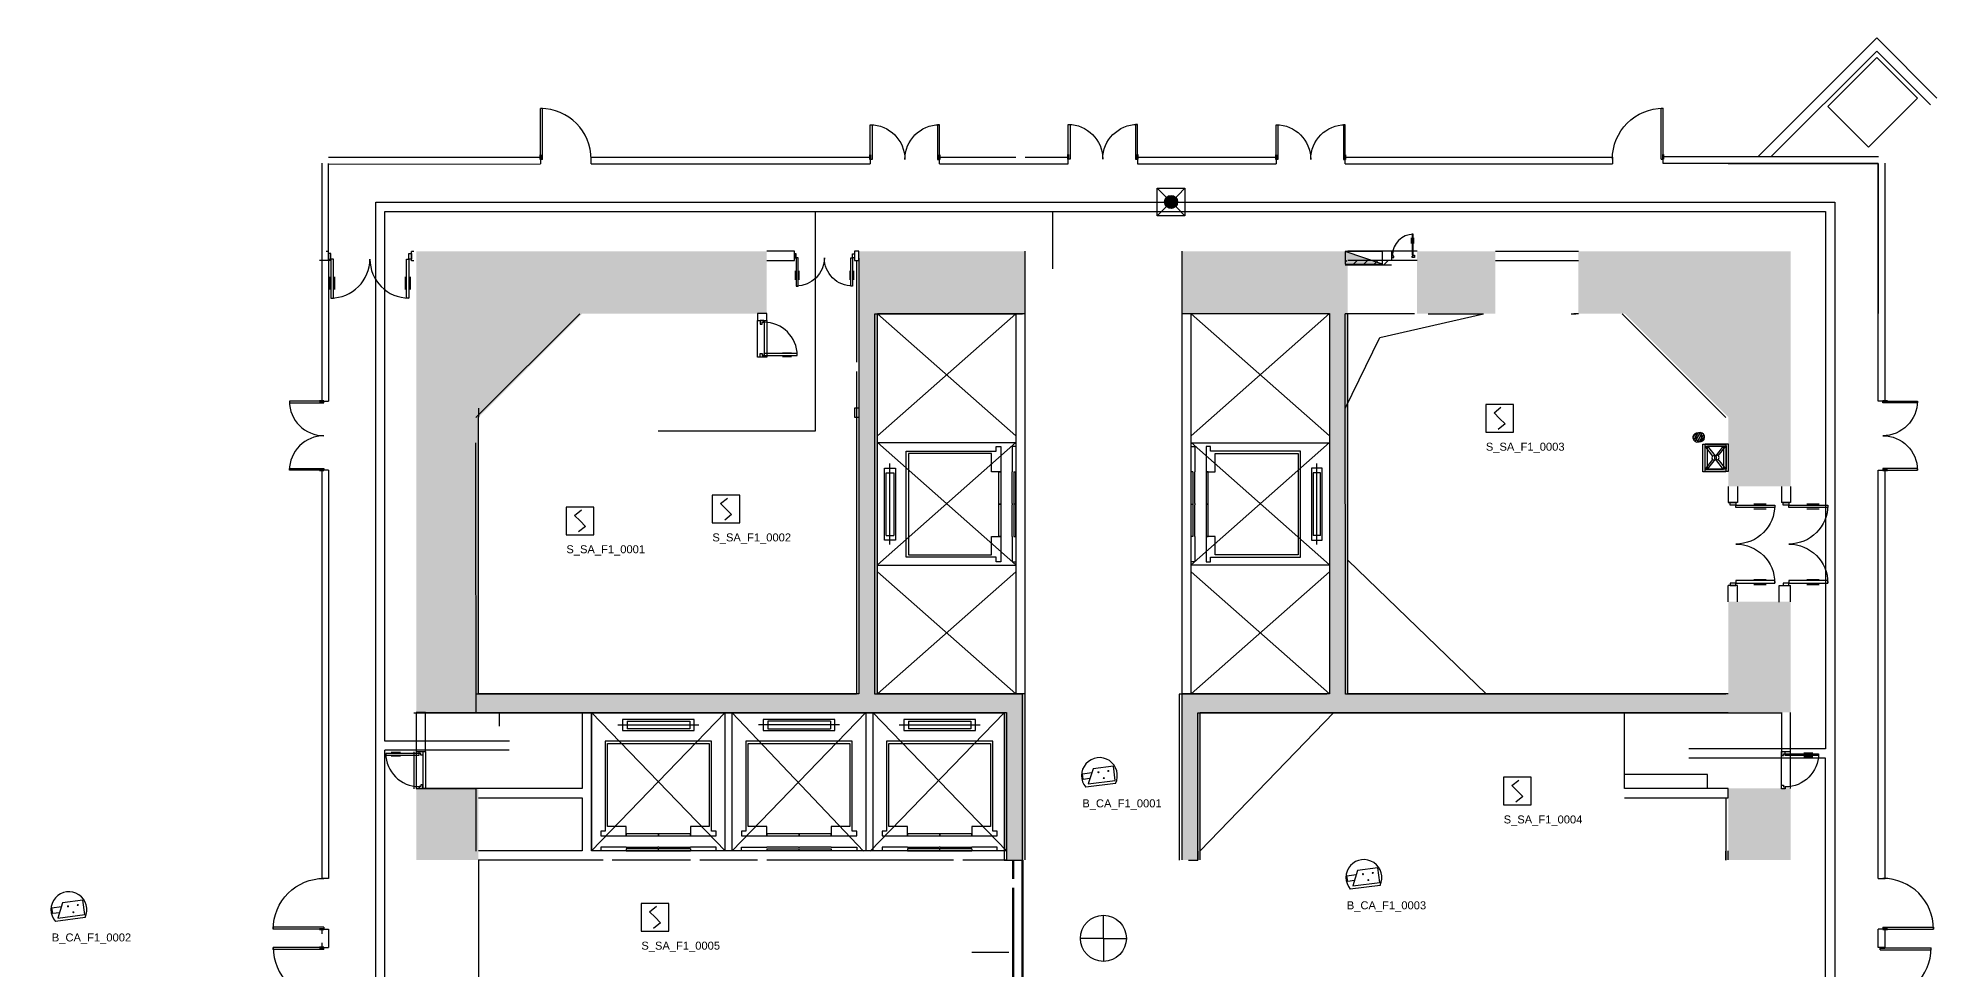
# Model space of a CAD drawing. Header units: millimetres. Extents: x 113074 to 195162, y 15151 to 61006.
# Drawn here: x 113074 to 154251, y 40816 to 61006 of the extents above; entities that cross this region are included whole.
import ezdxf
from ezdxf.enums import TextEntityAlignment as Align

# ---------------------------------------------------------------- set-up
doc = ezdxf.new("R2010")
doc.units = ezdxf.units.MM
doc.layers.add('EQPM-FIRE', color=70, linetype='Continuous')
doc.layers.add('WL_视频监控_W0701', color=2, linetype='Continuous')
doc.styles.add('Arial', font='arial.ttf')
doc.styles.add('OVERALL-L2$0$SIMPLEX', font='SIMPLEX.SHX')
doc.styles.add('OVERALL-L2$0$Standard', font='arial.ttf')
doc.styles.add('OVERALL-L3$0$SIMPLEX', font='SIMPLEX.SHX')
doc.styles.add('OVERALL-L3$0$Standard', font='arial.ttf')
doc.styles.get("Standard").update_dxf_attribs({"font": 'arial.ttf'})
doc.styles.add('中建弱电字体02', font='arial.ttf', dxfattribs={"width": 0.8})

# ---------------------------------------------------------------- blocks, each defined once
blk = doc.blocks.new('OVERALL-L3$0$单扇平开玻璃门1 - 1100 x 2400mm-731752-L4_OFFICE ZONE 1 DIAGRID')
for p, q in [((-510, 0), (-550, 0)), ((-550, -100), (-550, -1100)), ((-510, 0), (-510, -1100)), ((-510, -1100), (-550, -1100))]:
    blk.add_line(p, q)
at = {"lineweight": 50}
blk.add_line((-550, 0), (-550, -100), dxfattribs=at)
blk.add_arc((-550, 0), 1100, 270, 0)
blk = doc.blocks.new('OVERALL-L3$0$双扇平开玻璃门 - 1500 x 2400-V1-L4_OFFICE ZONE 1 DIAGRID')
for p, q in [((-750, 750), (-710, 750)), ((-750, 100), (-750, 750)), ((-710, 750), (-710, 0)), ((750, 750), (710, 750)), ((710, 750), (710, 0)), ((750, 100), (750, 750)), ((-710, 0), (-750, 0)), ((710, 0), (750, 0))]:
    blk.add_line(p, q)
at = {"lineweight": 50}
for p, q in [((-750, 100), (-750, 0)), ((750, 100), (750, 0))]:
    blk.add_line(p, q, dxfattribs=at)
for centre, start, end in [((-750, 0), 0, 90), ((750, 0), 90, 180)]:
    blk.add_arc(centre, 750, start, end)
blk = doc.blocks.new('OVERALL-L2$0$双扇平开玻璃门 - 1500 x 2400-V1-L4_OFFICE ZONE 1 DIAGRID')
for p, q in [((-750, 750), (-710, 750)), ((-750, 100), (-750, 750)), ((-710, 750), (-710, 0)), ((750, 750), (710, 750)), ((710, 750), (710, 0)), ((750, 100), (750, 750)), ((710, 0), (750, 0)), ((-710, 0), (-750, 0))]:
    blk.add_line(p, q)
at = {"lineweight": 50}
for p, q in [((-750, 100), (-750, 0)), ((750, 100), (750, 0))]:
    blk.add_line(p, q, dxfattribs=at)
for centre, start, end in [((-750, 0), 0, 90), ((750, 0), 90, 180)]:
    blk.add_arc(centre, 750, start, end)
blk = doc.blocks.new('OVERALL-L3$0$单扇平开玻璃门1 - 1100 x 2400mm-731554-L4_OFFICE ZONE 1 DIAGRID')
for p, q in [((-510, 1100), (-550, 1100)), ((-550, 100), (-550, 1100)), ((-510, 0), (-510, 1100)), ((-510, 0), (-550, 0))]:
    blk.add_line(p, q)
at = {"lineweight": 50}
blk.add_line((-550, 0), (-550, 100), dxfattribs=at)
blk.add_arc((-550, 0), 1100, 360, 90)
blk = doc.blocks.new('OVERALL-L2$0$单扇平开玻璃门1 - 1100 x 2400mm-731554-L4_OFFICE ZONE 1 DIAGRID')
for p, q in [((-510, 1100), (-550, 1100)), ((-550, 100), (-550, 1100)), ((-510, 0), (-510, 1100)), ((-510, 0), (-550, 0))]:
    blk.add_line(p, q)
at = {"lineweight": 50}
blk.add_line((-550, 0), (-550, 100), dxfattribs=at)
blk.add_arc((-550, 0), 1100, 0, 90)
blk = doc.blocks.new('OVERALL-L3$0$电梯5 - 2300x2050x1400-848366-L3_OFFICE ZONE 1 DIAGRID')
for p, q in [((-1450, 3100), (-1450, 100)), ((779, 2945), (-779, 2945)), ((-779, 2945), (-779, 2710)), ((-679, 2910), (-679, 2745)), ((-679, 2910), (679, 2910)), ((679, 2910), (679, 2745)), ((779, 2710), (779, 2945)), ((1450, 100), (1450, 3100)), ((1150, 2475), (-1150, 2475)), ((-1150, 2475), (-1150, 525)), ((-879, 2827.5), (879, 2827.5)), ((-779, 2710), (779, 2710)), ((679, 2745), (-679, 2745)), ((1150, 525), (1150, 2475)), ((-1100, 625), (-1100, 2425)), ((-1100, 2425), (1100, 2425)), ((1100, 2425), (1100, 625)), ((-1150, 525), (-1250, 525)), ((-1250, 525), (-1250, 425)), ((-1250, 425), (-700, 425)), ((-700, 625), (-1100, 625)), ((-700, 425), (-700, 625)), ((0, 470), (-700, 470)), ((-700, 470), (-700, 425)), ((-700, 425), (0, 425)), ((0, 470), (0, 425)), ((700, 470), (0, 470)), ((0, 425), (0, 470)), ((0, 425), (700, 425)), ((1100, 625), (700, 625)), ((700, 625), (700, 425)), ((700, 425), (700, 470)), ((700, 425), (1250, 425)), ((1250, 525), (1150, 525)), ((1250, 425), (1250, 525)), ((-1250, 180), (-1250, 100)), ((-700, 180), (-1250, 180)), ((-700, 180), (-12.5, 180)), ((-700, 140), (-700, 100)), ((-12.5, 140), (-700, 140)), ((-700, 100), (700, 100)), ((12.5, 180), (-12.5, 180)), ((12.5, 140), (-12.5, 140)), ((0, 100), (0, 140)), ((12.5, 180), (700, 180)), ((700, 140), (12.5, 140)), ((1250, 180), (700, 180)), ((700, 140), (700, 100)), ((1250, 100), (1250, 180))]:
    blk.add_line(p, q)
blk = doc.blocks.new('OVERALL-L3$0$电梯5 - 2300x2050x1400-848367-L3_OFFICE ZONE 1 DIAGRID')
for p, q in [((-1450, -3100), (-1450, -100)), ((-1250, -180), (-1250, -100)), ((-700, -180), (-1250, -180)), ((-700, -140), (-700, -100)), ((-700, -100), (700, -100)), ((-12.5, -140), (-700, -140)), ((-700, -180), (-12.5, -180)), ((12.5, -140), (-12.5, -140)), ((12.5, -180), (-12.5, -180)), ((0, -100), (0, -140)), ((700, -140), (12.5, -140)), ((12.5, -180), (700, -180)), ((700, -140), (700, -100)), ((1250, -180), (700, -180)), ((1250, -100), (1250, -180)), ((1450, -100), (1450, -3100)), ((-700, -425), (-1250, -425)), ((-1250, -425), (-1250, -525)), ((-1250, -525), (-1150, -525)), ((-1150, -525), (-1150, -2475)), ((-1100, -2425), (-1100, -625)), ((-1100, -625), (-700, -625)), ((-700, -625), (-700, -425)), ((0, -425), (-700, -425)), ((-700, -425), (-700, -470)), ((-700, -470), (0, -470)), ((700, -425), (0, -425)), ((0, -425), (0, -470)), ((0, -470), (0, -425)), ((0, -470), (700, -470)), ((1250, -425), (700, -425)), ((700, -425), (700, -625)), ((700, -470), (700, -425)), ((700, -625), (1100, -625)), ((1100, -625), (1100, -2425)), ((1150, -2475), (1150, -525)), ((1150, -525), (1250, -525)), ((1250, -525), (1250, -425)), ((1100, -2425), (-1100, -2425)), ((-1150, -2475), (1150, -2475)), ((-879, -2827.5), (879, -2827.5)), ((779, -2710), (-779, -2710)), ((-779, -2710), (-779, -2945)), ((-679, -2910), (-679, -2745)), ((679, -2745), (-679, -2745)), ((679, -2910), (679, -2745)), ((779, -2945), (779, -2710)), ((-779, -2945), (779, -2945)), ((-679, -2910), (679, -2910))]:
    blk.add_line(p, q)
blk = doc.blocks.new('OVERALL-L3$0$电梯5 - 2300x2050x1400-848364-L3_OFFICE ZONE 1 DIAGRID')
for p, q in [((-1325, -3100), (-1325, -100)), ((-1250, -180), (-1250, -100)), ((-700, -180), (-1250, -180)), ((-700, -140), (-700, -100)), ((-700, -100), (700, -100)), ((-12.5, -140), (-700, -140)), ((-700, -180), (-12.5, -180)), ((12.5, -140), (-12.5, -140)), ((12.5, -180), (-12.5, -180)), ((0, -100), (0, -140)), ((700, -140), (12.5, -140)), ((12.5, -180), (700, -180)), ((700, -140), (700, -100)), ((1250, -180), (700, -180)), ((1250, -100), (1250, -180)), ((1325, -100), (1325, -3100)), ((-700, -425), (-1250, -425)), ((-1250, -425), (-1250, -525)), ((-1250, -525), (-1150, -525)), ((-1150, -525), (-1150, -2475)), ((-1100, -2425), (-1100, -625)), ((-1100, -625), (-700, -625)), ((-700, -625), (-700, -425)), ((0, -425), (-700, -425)), ((-700, -425), (-700, -470)), ((-700, -470), (0, -470)), ((700, -425), (0, -425)), ((0, -425), (0, -470)), ((0, -470), (0, -425)), ((0, -470), (700, -470)), ((1250, -425), (700, -425)), ((700, -425), (700, -625)), ((700, -470), (700, -425)), ((700, -625), (1100, -625)), ((1100, -625), (1100, -2425)), ((1150, -2475), (1150, -525)), ((1150, -525), (1250, -525)), ((1250, -525), (1250, -425)), ((1100, -2425), (-1100, -2425)), ((-1150, -2475), (1150, -2475)), ((-879, -2827.5), (879, -2827.5)), ((779, -2710), (-779, -2710)), ((-779, -2710), (-779, -2945)), ((-679, -2910), (-679, -2745)), ((679, -2745), (-679, -2745)), ((679, -2910), (679, -2745)), ((779, -2945), (779, -2710)), ((-779, -2945), (779, -2945)), ((-679, -2910), (679, -2910))]:
    blk.add_line(p, q)
blk = doc.blocks.new('OVERALL-L3$0$_dblk1')
for p, q in [((-0.485, -0.25), (-0.485, -0.4)), ((-0.425, -0.25), (-0.425, -0.4)), ((0.425, -0.25), (0.425, -0.4)), ((0.485, -0.25), (0.485, -0.4))]:
    blk.add_line(p, q)
for points in [[(-0.5, 0.034), (-0.5, -0.034), (-0.47, -0.034), (-0.47, 0.034)], [(0.5, 0.034), (0.5, -0.034), (0.47, -0.034), (0.47, 0.034)], [(-0.47, -0.034), (-0.47, -0.504), (-0.44, -0.504), (-0.44, -0.034)], [(0.47, -0.034), (0.47, -0.504), (0.44, -0.504), (0.44, -0.034)]]:
    blk.add_lwpolyline(points, close=True)
for centre, start, end in [((-0.47, -0.034), 270, 0), ((0.47, -0.034), 180, 270)]:
    blk.add_arc(centre, 0.47, start, end)
at = {"style": 'OVERALL-L3$0$SIMPLEX', "flags": 9}
blk.add_attdef('A', text='', height=1, dxfattribs=at).set_placement((0, 0), align=Align.MIDDLE)
blk = doc.blocks.new('OVERALL-L3$0$_A23WPT')
for p, q in [((-0.475, -0.55), (-0.475, -0.8)), ((-0.375, -0.55), (-0.375, -0.8))]:
    blk.add_line(p, q)
for points in [[(-0.5, -0.05), (-0.5, 0.05), (-0.4, 0.05), (-0.4, 0), (-0.45, 0), (-0.45, -0.05)], [(0.5, -0.05), (0.5, 0.05), (0.4, 0.05), (0.4, 0), (0.45, 0), (0.45, -0.05)], [(-0.45, -0.05), (-0.45, -0.95), (-0.4, -0.95), (-0.4, -0.05)]]:
    blk.add_lwpolyline(points, close=True)
blk.add_arc((-0.45, -0.05), 0.9, 270, 0)
blk = doc.blocks.new('OVERALL-L3$0$831PRF17')
for p, q in [((-250, -50), (-39, -219)), ((-250, -450), (-39, -281)), ((39, -219), (250, -50)), ((39, -281), (250, -450))]:
    blk.add_line(p, q)
for points in [[(300, -500), (300, 0), (-300, 0), (-300, -500)], [(250, -450), (250, -50), (-250, -50), (-250, -450)]]:
    blk.add_lwpolyline(points, close=True)
blk.add_circle((0, -250), 50)
at = {"style": 'OVERALL-L3$0$Standard', "width": 0.8, "flags": 9}
for tag in ['XSIZE', 'YSIZE']:
    blk.add_attdef(tag, (0, 0), '', height=0.5, dxfattribs=at)
blk = doc.blocks.new('OVERALL-L3$0$831Q1OE7')
at = {"color": 0}
for p, q in [((-49, 7), (-7, 49)), ((-47, -18), (18, 47)), ((-35, -35), (35, 35)), ((-18, -47), (47, 18)), ((7, -49), (49, -7))]:
    blk.add_line(p, q, dxfattribs=at)
at = {"extrusion": (0, 0, -1)}
blk.add_ellipse((0, 0), major_axis=(35.4, 35.4), ratio=1, dxfattribs=at)
at = {"style": 'OVERALL-L3$0$Standard', "width": 0.8, "flags": 9}
for tag in ['XSIZE', 'YSIZE']:
    blk.add_attdef(tag, (0, 0), '', height=0.5, dxfattribs=at)
blk = doc.blocks.new('OVERALL-L2$0$LIN_CCDI_洞口线 - LIN_CCDI_洞口线-885885-L2_MECHANICAL')
for p, q in [((-750, 512.5), (1500, 1025)), ((-1500, -1025), (-750, 512.5))]:
    blk.add_line(p, q)
blk = doc.blocks.new('OVERALL-L2$0$_A23WPT')
for p, q in [((-0.475, -0.55), (-0.475, -0.8)), ((-0.375, -0.55), (-0.375, -0.8))]:
    blk.add_line(p, q)
for points in [[(-0.5, -0.05), (-0.5, 0.05), (-0.4, 0.05), (-0.4, 0), (-0.45, 0), (-0.45, -0.05)], [(0.5, -0.05), (0.5, 0.05), (0.4, 0.05), (0.4, 0), (0.45, 0), (0.45, -0.05)], [(-0.45, -0.05), (-0.45, -0.95), (-0.4, -0.95), (-0.4, -0.05)]]:
    blk.add_lwpolyline(points, close=True)
blk.add_arc((-0.45, -0.05), 0.9, 270, 0)
blk = doc.blocks.new('OVERALL-L2$0$831Q1OE7')
at = {"color": 0}
for p, q in [((-49, 7), (-7, 49)), ((-47, -18), (18, 47)), ((-35, -35), (35, 35)), ((-18, -47), (47, 18)), ((7, -49), (49, -7))]:
    blk.add_line(p, q, dxfattribs=at)
at = {"extrusion": (0, 0, -1)}
blk.add_ellipse((0, 0), major_axis=(35.4, 35.4), ratio=1, dxfattribs=at)
at = {"style": 'OVERALL-L2$0$Standard', "width": 0.8, "flags": 9}
for tag in ['XSIZE', 'YSIZE']:
    blk.add_attdef(tag, (0, 0), '', height=0.5, dxfattribs=at)
blk = doc.blocks.new('OVERALL-L2$0$_dblk1')
for p, q in [((-0.485, -0.25), (-0.485, -0.4)), ((-0.425, -0.25), (-0.425, -0.4)), ((0.425, -0.25), (0.425, -0.4)), ((0.485, -0.25), (0.485, -0.4))]:
    blk.add_line(p, q)
for points in [[(-0.5, 0.034), (-0.5, -0.034), (-0.47, -0.034), (-0.47, 0.034)], [(0.5, 0.034), (0.5, -0.034), (0.47, -0.034), (0.47, 0.034)], [(-0.47, -0.034), (-0.47, -0.504), (-0.44, -0.504), (-0.44, -0.034)], [(0.47, -0.034), (0.47, -0.504), (0.44, -0.504), (0.44, -0.034)]]:
    blk.add_lwpolyline(points, close=True)
for centre, start, end in [((-0.47, -0.034), 270, 0), ((0.47, -0.034), 180, 270)]:
    blk.add_arc(centre, 0.47, start, end)
at = {"style": 'OVERALL-L2$0$SIMPLEX', "flags": 9}
blk.add_attdef('A', text='', height=1, dxfattribs=at).set_placement((0, 0), align=Align.MIDDLE)
blk = doc.blocks.new('OVERALL-L2$0$831PRF17')
for p, q in [((-250, -50), (-39, -219)), ((-250, -450), (-39, -281)), ((39, -219), (250, -50)), ((39, -281), (250, -450))]:
    blk.add_line(p, q)
for points in [[(300, -500), (300, 0), (-300, 0), (-300, -500)], [(250, -450), (250, -50), (-250, -50), (-250, -450)]]:
    blk.add_lwpolyline(points, close=True)
blk.add_circle((0, -250), 50)
at = {"style": 'OVERALL-L2$0$Standard', "width": 0.8, "flags": 9}
for tag in ['XSIZE', 'YSIZE']:
    blk.add_attdef(tag, (0, 0), '', height=0.5, dxfattribs=at)
blk = doc.blocks.new('小说明$0$SNXHS-D')
at = {"linetype": 'ByBlock'}
for p, q in [((-200, -325), (0, 325)), ((0, 325), (-200, 325)), ((-200, 325), (-200, -325)), ((0, -325), (0, 325)), ((-200, -325), (0, -325))]:
    blk.add_line(p, q, dxfattribs=at)
blk.add_solid([(-200, -325), (0, 325), (-200, 325)], dxfattribs=at)
blk = doc.blocks.new('OVERALL-L30~35$0$_A23WPT')
for p, q in [((-0.475, -0.55), (-0.475, -0.8)), ((-0.375, -0.55), (-0.375, -0.8))]:
    blk.add_line(p, q)
for points in [[(-0.5, -0.05), (-0.5, 0.05), (-0.4, 0.05), (-0.4, 0), (-0.45, 0), (-0.45, -0.05)], [(0.5, -0.05), (0.5, 0.05), (0.4, 0.05), (0.4, 0), (0.45, 0), (0.45, -0.05)], [(-0.45, -0.05), (-0.45, -0.95), (-0.4, -0.95), (-0.4, -0.05)]]:
    blk.add_lwpolyline(points, close=True)
blk.add_arc((-0.45, -0.05), 0.9, 270, 0)
blk = doc.blocks.new('智能化底图3')
for points in [[(-16600, 29800), (-16600, 19800), (-3800, 19800), (-3800, 16600), (-3400, 16600), (-3400, 20200), (-6600, 20200), (-6600, 28450), (-3400, 28450), (-3400, 29800), (-7000, 29800), (-7000, 20200), (-15250, 20200), (-15250, 26200), (-13000, 28450), (-9000, 28450), (-9000, 29800)], [(0, 29800), (0, 28450), (3200, 28450), (3200, 20200), (0, 20200), (0, 16600), (400, 16600), (400, 19800), (13200, 19800), (13200, 22200), (11850, 22200), (11850, 20200), (3600, 20200), (3600, 28450), (3600, 29800)], [(6800, 28450), (6800, 29800), (5100, 29800), (5100, 28450)], [(11850, 24700), (13200, 24700), (13200, 29800), (8600, 29800), (8600, 28450), (9600, 28450), (11850, 26200)], [(-15250, 18150), (-16600, 18150), (-16600, 16600), (-15250, 16600)], [(11850, 18150), (11850, 16600), (13200, 16600), (13200, 18150)]]:
    blk.add_hatch(color=256).paths.add_polyline_path(points)
h = blk.add_hatch()
h.set_pattern_fill('ANSI31', color=256, scale=100, angle=15.7714)
h.set_pattern_definition([(45, (-1754.67, 14900), (-112.2532, 112.2532), [])])
h.paths.add_polyline_path([(3545, 29500), (4545, 29500), (4545, 29600), (3545, 29600)])
for p, q in [((15067, 34425), (12492, 31850)), ((16375, 33117), (15067, 34425)), ((15067, 34142), (12775, 31850)), ((15067, 34001), (14007, 32940)), ((16234, 32975), (15067, 34142)), ((15951, 33117), (15067, 34001)), ((15951, 33117), (14890, 32056)), ((14890, 32056), (14007, 32940)), ((-18650, 31709), (-18650, 29600)), ((-18501, 31842), (-13905, 31843)), ((-13905, 31843), (-13905, 31693)), ((-12805, 31843), (-6755, 31843)), ((-12805, 31693), (-12805, 31843)), ((-6755, 31843), (-6755, 31693)), ((-5255, 31843), (-3600, 31843)), ((-5255, 31693), (-5255, 31843)), ((-3400, 31843), (-2464, 31843)), ((-2464, 31693), (-2464, 31843)), ((-964, 31843), (-964, 31693)), ((-964, 31843), (2045, 31843)), ((2045, 31843), (2045, 31693)), ((3545, 31843), (9336, 31843)), ((3545, 31693), (3545, 31843)), ((9336, 31843), (9336, 31693)), ((15109, 31850), (10436, 31850)), ((10436, 31700), (10436, 31850)), ((15250, 26550), (15250, 31709)), ((-18500, 29800), (-18500, 31700)), ((-18500, 31692), (-13905, 31693)), ((-12805, 31693), (-6755, 31693)), ((-5255, 31693), (-2464, 31693)), ((-964, 31693), (2045, 31693)), ((3545, 31693), (9336, 31693)), ((15100, 31700), (10436, 31700)), ((11850, 31700), (15100, 31700)), ((15100, 26550), (15100, 31700)), ((15100, 31700), (15100, 28450)), ((-18505, 29792), (-18555, 29792)), ((-18505, 29592), (-18505, 29792)), ((-16655, 29792), (-16705, 29792)), ((-16705, 29592), (-16705, 29792)), ((-8400, 29800), (-9000, 29800)), ((-8400, 29600), (-8400, 29800)), ((-7000, 29800), (-7100, 29800)), ((-7100, 29800), (-7100, 29600)), ((-7000, 29600), (-7000, 29800)), ((-7000, 29650), (-7000, 20200)), ((-3400, 28450), (-3400, 29800)), ((0, 29800), (0, 28450)), ((5100, 29800), (3600, 29800)), ((4545, 29800), (4545, 29600)), ((6800, 29800), (8600, 29800)), ((-18450, 29600), (-18700, 29600)), ((-18650, 29600), (-18650, 26550)), ((-18500, 29600), (-18500, 26550)), ((-16655, 29592), (-16705, 29592)), ((-9000, 29600), (-8400, 29600)), ((-7100, 29600), (-7000, 29600)), ((-7055, 29600), (-7055, 27393)), ((4545, 29500), (3545, 29500)), ((5100, 29600), (3600, 29600)), ((6800, 29600), (8600, 29600)), ((-15305, 26192), (-13055, 28443)), ((-9200, 28450), (-9200, 28300)), ((-9000, 28450), (-9200, 28450)), ((-9000, 28300), (-9000, 28450)), ((-6654, 20193), (-6655, 28443)), ((-6655, 28443), (-3455, 28443)), ((-6600, 20200), (-6600, 28450)), ((-6600, 28450), (-3400, 28450)), ((-6600, 28445), (-3600, 25800)), ((-3600, 28445), (-6600, 25800)), ((-3600, 28450), (-3600, 20200)), ((-3400, 20200), (-3400, 28450)), ((0, 28450), (0, 20200)), ((0, 28450), (3200, 28450)), ((200, 20200), (200, 28450)), ((3200, 28450), (200, 25800)), ((200, 28445), (3200, 25800)), ((3200, 28450), (3200, 20200)), ((3546, 20193), (3545, 28443)), ((5045, 28443), (3545, 28443)), ((3600, 20200), (3600, 28450)), ((5345, 28443), (6545, 28443)), ((8445, 28443), (8545, 28443)), ((8500, 28450), (8600, 28450)), ((9545, 28443), (11795, 26193)), ((-9200, 28300), (-9000, 28300)), ((-9200, 27500), (-9200, 28300)), ((-9055, 28293), (-9055, 27493)), ((-9000, 28300), (-9000, 27500)), ((-9000, 27500), (-9200, 27500)), ((-7055, 27193), (-7054, 20193)), ((-18650, 26550), (-18500, 26550)), ((-15250, 26400), (-15250, 26200)), ((-7000, 26400), (-7100, 26400)), ((-7100, 26400), (-7100, 26200)), ((15250, 26550), (15100, 26550)), ((-15250, 20200), (-15250, 26200)), ((-7100, 26200), (-7000, 26200)), ((-15305, 24342), (-15305, 25642)), ((-6600, 25650), (-3600, 23000)), ((-3600, 25650), (-6600, 23000)), ((200, 25650), (3200, 23000)), ((3200, 25650), (200, 23000)), ((-18650, 25050), (-18650, 16200)), ((-18500, 25050), (-18650, 25050)), ((-18500, 25050), (-18500, 16200)), ((-15304, 19792), (-15305, 24892)), ((15100, 16200), (15100, 25050)), ((15100, 25050), (15250, 25050)), ((15250, 16200), (15250, 25050)), ((11850, 24700), (11850, 24350)), ((11850, 24350), (11950, 24350)), ((12050, 24350), (11850, 24350)), ((12050, 24700), (12050, 24350)), ((13000, 24700), (13000, 24350)), ((13200, 24350), (13000, 24350)), ((13200, 24700), (13200, 24350)), ((3600, 23100), (6600, 20200)), ((-6600, 22850), (-3600, 20200)), ((-3600, 22850), (-6600, 20200)), ((200, 22850), (3200, 20200)), ((3200, 22850), (200, 20200)), ((11850, 22200), (11850, 22550)), ((12050, 22550), (11850, 22550)), ((12050, 22200), (12050, 22550)), ((12945, 22543), (12945, 22193)), ((13200, 22543), (12945, 22543)), ((13200, 22200), (13200, 22550)), ((-7054, 20193), (-15304, 20192)), ((-7000, 20200), (-15250, 20200)), ((-3454, 20193), (-6654, 20193)), ((-3400, 20200), (-6600, 20200)), ((-3454, 16593), (-3454, 20193)), ((-3400, 16600), (-3400, 20200)), ((3146, 20193), (-54, 20193)), ((-54, 20193), (-54, 16593)), ((3200, 20200), (0, 20200)), ((0, 20200), (0, 16600)), ((11796, 20193), (3546, 20193)), ((3600, 20200), (3600, 20400)), ((11850, 20200), (3600, 20200)), ((-16654, 19792), (-3854, 19793)), ((-16600, 19800), (-16600, 18950)), ((-16400, 19800), (-16600, 19800)), ((-16450, 19800), (-3800, 19800)), ((-16400, 18950), (-16400, 19800)), ((-14800, 19800), (-14800, 19500)), ((-13000, 19800), (-13000, 18150)), ((-12800, 16800), (-12800, 19800)), ((-12800, 19800), (-9900, 16800)), ((-9900, 19800), (-12800, 16800)), ((-6850, 19800), (-9750, 16800)), ((-9750, 19793), (-6904, 16793)), ((-3854, 19793), (-6754, 16793)), ((-6700, 19800), (-3800, 16800)), ((-3854, 19793), (-3854, 16593)), ((-3800, 19800), (-3800, 16600)), ((346, 19793), (12996, 19793)), ((346, 16593), (346, 19793)), ((400, 19800), (11850, 19800)), ((400, 16600), (400, 19800)), ((3300, 19800), (400, 16800)), ((9600, 18150), (9600, 19800)), ((13000, 19800), (13000, 18950)), ((13200, 18950), (13200, 19800)), ((-16654, 18942), (-16654, 18142)), ((-16600, 18950), (-16600, 18150)), ((-16600, 18950), (-16400, 18950)), ((-16454, 18942), (-16454, 18142)), ((-16400, 18950), (-16400, 18150)), ((13000, 18150), (13000, 18950)), ((13000, 18950), (13200, 18950)), ((13200, 18150), (13200, 18950)), ((-15304, 18142), (-16604, 18142)), ((-15250, 18150), (-16550, 18150)), ((-15304, 16792), (-15304, 18142)), ((-13000, 18150), (-15250, 18150)), ((11400, 18450), (9600, 18450)), ((11850, 18150), (9600, 18150)), ((11400, 18150), (11400, 18450)), ((11850, 17950), (11850, 18150)), ((-15250, 17950), (-13000, 17950)), ((-13000, 17950), (-13000, 16800)), ((9600, 17950), (11850, 17950)), ((11796, 17943), (11796, 17950)), ((11796, 17950), (11796, 16593)), ((-13000, 16800), (-15250, 16800)), ((-15250, 16600), (-12550, 16600)), ((-15250, 16600), (-15250, 13200)), ((-15250, 16600), (-12550, 16600)), ((-15250, 16600), (-15250, 13200)), ((-3800, 16800), (-12800, 16800)), ((-12350, 16600), (-10650, 16600)), ((-12350, 16600), (-10650, 16600)), ((-10450, 16600), (-9200, 16600)), ((-10450, 16600), (-9200, 16600)), ((-9000, 16600), (-4950, 16600)), ((-4750, 16600), (-3800, 16600)), ((-3854, 16593), (-3454, 16593)), ((-3854, 16593), (-3454, 16593)), ((146, 16593), (346, 16593)), ((346, 16793), (346, 16593)), ((11796, 16593), (11796, 16793)), ((11850, 16600), (11850, 16800)), ((-18500, 16200), (-18650, 16200)), ((15100, 16200), (15250, 16200)), ((-1700, 14900), (-1700, 15400)), ((-18650, 15100), (-18650, 15000)), ((-18650, 15100), (-18500, 15100)), ((-18500, 15100), (-18500, 14700)), ((-1700, 14900), (-2200, 14900)), ((-1700, 14900), (-1200, 14900)), ((-1700, 14900), (-1700, 14400)), ((15100, 14700), (15100, 15100)), ((15250, 15100), (15100, 15100)), ((15250, 14700), (15250, 15100)), ((-18650, 14800), (-18650, 14700)), ((-18650, 14700), (-18500, 14700)), ((-3754, 14593), (-4554, 14593)), ((15250, 14700), (15100, 14700))]:
    blk.add_line(p, q)
at = {"lineweight": 50}
for p, q in [((-3654, 16593), (-3654, 16193)), ((-3454, 13193), (-3454, 16593)), ((-3654, 15993), (-3654, 13193))]:
    blk.add_line(p, q, dxfattribs=at)
blk.add_circle((-1700, 14900), 500)
for name, p, rotation in [('OVERALL-L2$0$单扇平开玻璃门1 - 1100 x 2400mm-731554-L4_OFFICE ZONE 1 DIAGRID', (-13355, 31793), 0.001455128486810816), ('OVERALL-L2$0$LIN_CCDI_洞口线 - LIN_CCDI_洞口线-885885-L2_MECHANICAL', (5045, 27418), 0.001466257709916233), ('OVERALL-L3$0$双扇平开玻璃门 - 1500 x 2400-V1-L4_OFFICE ZONE 1 DIAGRID', (-18600, 25800), 89.99999975911946), ('OVERALL-L3$0$电梯5 - 2300x2050x1400-848364-L3_OFFICE ZONE 1 DIAGRID', (100, 24317), 89.99999997760861), ('OVERALL-L3$0$电梯5 - 2300x2050x1400-848366-L3_OFFICE ZONE 1 DIAGRID', (-11350, 16700), 2.435450270958146e-08), ('OVERALL-L3$0$电梯5 - 2300x2050x1400-848367-L3_OFFICE ZONE 1 DIAGRID', (-8300, 16700), 180.0000000243545), ('OVERALL-L3$0$电梯5 - 2300x2050x1400-848366-L3_OFFICE ZONE 1 DIAGRID', (-5250, 16700), 2.435450270958146e-08), ('OVERALL-L3$0$单扇平开玻璃门1 - 1100 x 2400mm-731752-L4_OFFICE ZONE 1 DIAGRID', (15200, 15650), 89.99999975911712), ('OVERALL-L3$0$单扇平开玻璃门1 - 1100 x 2400mm-731752-L4_OFFICE ZONE 1 DIAGRID', (-18600, 14150), 269.9999997591171), ('OVERALL-L2$0$单扇平开玻璃门1 - 1100 x 2400mm-731554-L4_OFFICE ZONE 1 DIAGRID', (15146, 14143), 270.0014554367208)]:
    blk.add_blockref(name, p, dxfattribs=dict(rotation=rotation))
at = {"xscale": -1}
for name, p, rotation in [('OVERALL-L2$0$双扇平开玻璃门 - 1500 x 2400-V1-L4_OFFICE ZONE 1 DIAGRID', (-6005, 31793), 0.001455128486664847), ('OVERALL-L3$0$双扇平开玻璃门 - 1500 x 2400-V1-L4_OFFICE ZONE 1 DIAGRID', (-1714, 31800), 359.9999997591194), ('OVERALL-L2$0$双扇平开玻璃门 - 1500 x 2400-V1-L4_OFFICE ZONE 1 DIAGRID', (2795, 31793), 0.001455128486664847), ('OVERALL-L3$0$单扇平开玻璃门1 - 1100 x 2400mm-731554-L4_OFFICE ZONE 1 DIAGRID', (9886, 31800), 359.9999998171336), ('OVERALL-L3$0$双扇平开玻璃门 - 1500 x 2400-V1-L4_OFFICE ZONE 1 DIAGRID', (15200, 25800), 269.9999997591194), ('OVERALL-L3$0$电梯5 - 2300x2050x1400-848364-L3_OFFICE ZONE 1 DIAGRID', (-3500, 24317), 269.9999998751477), ('OVERALL-L2$0$831PRF17', (11795, 25320), 270.001466197883), ('OVERALL-L3$0$831PRF17', (11850, 25327), 269.9999998171336), ('OVERALL-L3$0$单扇平开玻璃门1 - 1100 x 2400mm-731752-L4_OFFICE ZONE 1 DIAGRID', (-18600, 15650), 269.9999997591171)]:
    blk.add_blockref(name, p, dxfattribs=dict(at, rotation=rotation))
for name, p, xscale, yscale, zscale, rotation in [('OVERALL-L30~35$0$_A23WPT', (4795, 29693), 500.0000000017828, 500.0000000017828, 1312.499999999999, 180.0014662620757), ('OVERALL-L2$0$_dblk1', (-17605, 29692), 1799.999999970374, 1799.999999970374, 2099.999999999999, 0.001466257811896791), ('OVERALL-L3$0$_dblk1', (-7750, 29700), -1299.99999999358, 1299.999999992549, 2099.999999999999, 359.9999999814454), ('小说明$0$SNXHS-D', (3949, 29793), 1.382400323124522, 1.24061527242884, 1.151999999999999, 90.0014359602434), ('OVERALL-L3$0$_A23WPT', (-9100, 27900), 799.9999999978726, 799.9999999978726, 2099.999999999999, 89.99999998173826), ('OVERALL-L2$0$831Q1OE7', (11182, 25762), 1.999999999999998, 1.999999999999998, 1.999999999999998, 15.77293239211517), ('OVERALL-L3$0$831Q1OE7', (11236, 25769), 1.999999999999999, 1.999999999999999, 1.999999999999999, 15.77146626548145), ('OVERALL-L3$0$_dblk1', (11950, 23450), -1799.999999992737, 1800.00000000745, 2907.692307692305, 89.99999998528929), ('OVERALL-L3$0$_dblk1', (13100, 23450), -1799.999999992737, 1800.00000000745, 2907.692307692305, 89.99999998528929), ('OVERALL-L3$0$_A23WPT', (-16500, 18550), 799.9999999978722, 799.9999999978722, 2099.999999999999, 269.9999999817382), ('OVERALL-L2$0$_A23WPT', (13046, 18543), -799.9999999978725, 799.9999999999997, 2099.999999999999, 90.00146621509364)]:
    blk.add_blockref(name, p, dxfattribs=dict(xscale=xscale, yscale=yscale, zscale=zscale, rotation=rotation))
blk = doc.blocks.new('ADSD')
for p, q in [((151, 452), (0, 603)), ((151, 452), (202, 401)), ((359, 430), (244, 430)), ((452, 452), (401, 401)), ((452, 452), (603, 603)), ((202, 202), (0, 0)), ((442, 314), (161, 314)), ((441, 285), (162, 285)), ((436, 343), (167, 343)), ((435, 256), (168, 256)), ((423, 372), (180, 372)), ((421, 227), (182, 227)), ((401, 401), (202, 401)), ((397, 198), (206, 198)), ((350, 169), (253, 169)), ((401, 202), (603, 0))]:
    blk.add_line(p, q)
blk.add_lwpolyline([(0, 603), (603, 603), (603, 0), (0, 0)], close=True)
at = {"color": 0}
blk.add_circle((302, 302), 141, dxfattribs=at)
blk = doc.blocks.new('A$C5AB34F95')
blk.add_blockref('ADSD', (0, 0))
blk = doc.blocks.new('摘要半球A')
h = blk.add_hatch(color=2)
h.paths.add_polyline_path([(74, -115, -1), (177, -115, -1)])
h.paths.add_polyline_path([(-41, 197, -1), (-144, 197, -1)])
h.paths.add_polyline_path([(-398, -115, -1), (-296, -115, -1)])
at = {"color": 2}
for p, q in [((680, 375), (-620, 375)), ((-620, 375), (-620, -315)), ((361, -315), (680, 375)), ((570, 136), (892, 136)), ((892, 136), (892, -142)), ((-620, -315), (361, -315)), ((892, -142), (441, -142))]:
    blk.add_line(p, q, dxfattribs=at)
blk.add_lwpolyline([(-611, 519), (815, 519)], dxfattribs=at)
blk.add_arc((102, 49), 854, 146.62944, 33.37056, dxfattribs=at)
blk = doc.blocks.new('A$C169E344F')
at = {"layer": 'WL_视频监控_W0701', "xscale": 0.4553472000000001, "yscale": 0.4553472000000001, "zscale": 0.4553472000000001, "rotation": 60.90176181872803}
blk.add_blockref('摘要半球A', (-97, 121), dxfattribs=at)
at = {"layer": 'WL_视频监控_W0701', "flags": 1}
blk.add_attdef('监控系统', (-1, -1, 0), '', height=2.5, rotation=259.7391, dxfattribs=at)
blk = doc.blocks.new('wl-枪式摄像头')
at = {"layer": 'WL_视频监控_W0701', "color": 3, "rotation": 126.4979736910897}
blk.add_blockref('A$C169E344F', (177383, 46426), dxfattribs=at)
at = {"layer": 'WL_视频监控_W0701', "color": 3}
blk.add_attdef('编号', (176930, 45559), '', height=173, dxfattribs=at)
blk = doc.blocks.new('_LINKPT1')
blk.add_line((0, 0), (0, 0))
blk = doc.blocks.new('$C80807102023260')
at = {"color": 0}
for p, q in [((3, 3), (-3, 3)), ((-3, 3), (-3, -3)), ((-3, 0), (-3, 0)), ((-1.2, 1.2), (0.3, 2.4)), ((0, 0), (-1.2, 1.2)), ((0, 3), (0, 3)), ((0, 0), (1.2, -1.2)), ((3, -3), (3, 3)), ((3, 0), (3, 0)), ((-3, -3), (3, -3)), ((1.2, -1.2), (-0.3, -2.4)), ((0, -3), (0, -3))]:
    blk.add_line(p, q, dxfattribs=at)
at = {"xscale": 0.01000000000203727, "yscale": 0.01000000000203727, "zscale": 0.01000000000203727}
for p in [(-3, 0), (0, 3), (3, 0), (0, -3)]:
    blk.add_blockref('_LINKPT1', p, dxfattribs=at)
at = {"style": 'Arial', "flags": 9}
blk.add_attdef('A', (0, 0), '', height=0.0001, dxfattribs=at)
blk = doc.blocks.new('智能感烟探测器')
at = {"xscale": 99.98304593903595, "yscale": 99.98304593903595, "zscale": 99.98304593903595}
blk.add_blockref('$C80807102023260', (0, 0), dxfattribs=at)
at = {"style": '中建弱电字体02', "width": 0.8, "flags": 9}
for tag in ['XSIZE', 'YSIZE']:
    blk.add_attdef(tag, (0, 0), '', height=0.5, dxfattribs=at)
blk = doc.blocks.new('wl-感烟探测器')
at = {"layer": 'EQPM-FIRE'}
blk.add_blockref('智能感烟探测器', (176669, 44102), dxfattribs=at)
at = {"layer": 'WL_视频监控_W0701', "color": 3}
blk.add_attdef('编号', (176372, 43401), '', height=173, dxfattribs=at)

msp = doc.modelspace()

# ---------------------------------------------------------------- linework, layer by layer
at = {"layer": ''}
for p, q in [((129933, 52484), (129933, 57251)), ((135080, 55997), (135080, 57251)), ((126521, 52484), (129933, 52484))]:
    msp.add_line(p, q, dxfattribs=at)
for points in [[(120398, 45759), (120398, 57446), (152035, 57446), (152035, 45792)], [(120698, 45759), (120598, 45759), (120598, 57246)], [(120598, 57246), (151835, 57246)], [(151835, 57246), (151835, 45591), (151735, 45591)], [(152035, 46492), (152035, 25584), (120398, 25584), (120398, 46459)], [(123297, 45759), (120698, 45759)], [(120598, 25784), (120598, 45559)], [(123293, 45559), (120598, 45559)], [(151735, 45591), (148871, 45591)], [(151735, 45391), (148871, 45391)], [(151835, 25784), (151835, 45391), (151735, 45391)]]:
    msp.add_lwpolyline(points, dxfattribs=at)

# ---------------------------------------------------------------- block references
msp.add_blockref('A$C5AB34F95', (137342, 57148), dxfattribs=at)
at = {"rotation": 359.9999977483468}
msp.add_blockref('智能化底图3', (137876, 26581), dxfattribs=at)
at = {"layer": 'WL_视频监控_W0701'}
for name, p, values in [('wl-感烟探测器', (-31903, 8655), {'编号': 'S_SA_F1_0003'}), ('wl-感烟探测器', (-48675, 6688), {'编号': 'S_SA_F1_0002'}), ('wl-感烟探测器', (-51841, 6431), {'编号': 'S_SA_F1_0001'}), ('wl-枪式摄像头', (-41211, -1237), {'编号': 'B_CA_F1_0001'}), ('wl-感烟探测器', (-31517, 572), {'编号': 'S_SA_F1_0004'}), ('wl-枪式摄像头', (-35476, -3448), {'编号': 'B_CA_F1_0003'}), ('wl-枪式摄像头', (-63555, -4145), {'编号': 'B_CA_F1_0002'}), ('wl-感烟探测器', (-50215, -2165), {'编号': 'S_SA_F1_0005'})]:
    msp.add_blockref(name, p, dxfattribs=at).add_auto_attribs(values)

doc.saveas('drawing.dxf')
